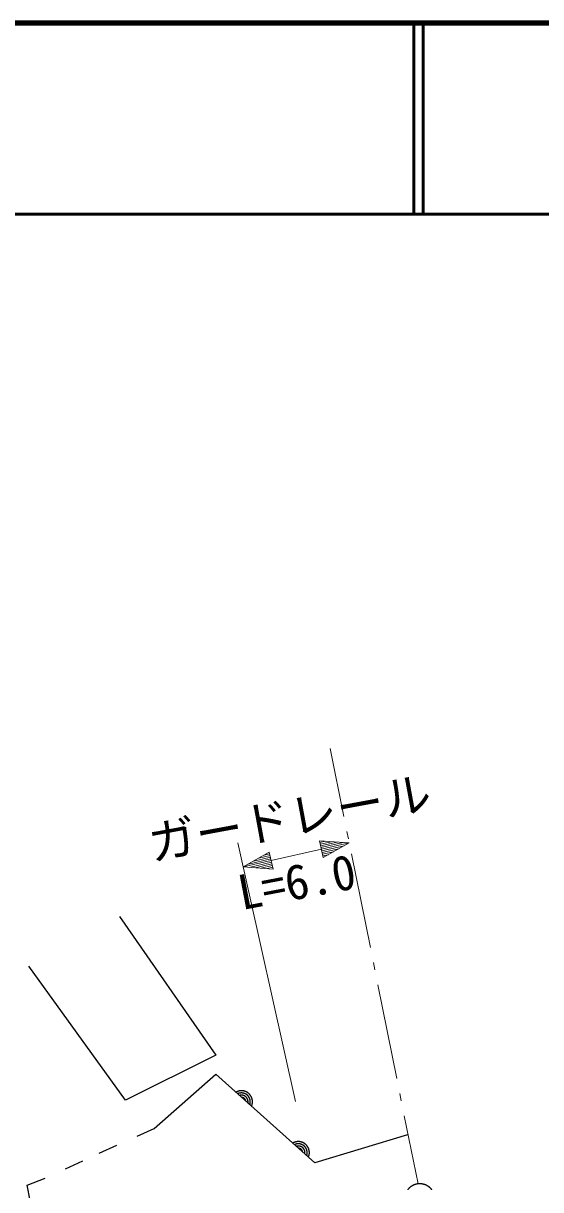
# Model space of a CAD drawing. Units: millimetres, scale not verified. Extents: x 40000 to 680000, y 20000 to 380000.
# Drawn here: x 488278 to 515406, y 318884 to 380000 of the extents above; entities that cross this region are included whole.
import ezdxf
from ezdxf.enums import TextEntityAlignment as Align

# ---------------------------------------------------------------- set-up
doc = ezdxf.new("R2010")
doc.units = ezdxf.units.MM
doc.header["$LTSCALE"] = 1000
for name, color, linetype, lineweight in [('M-BGD', 7, 'Continuous', 25), ('M-BGD-HTXT', 7, 'Continuous', 13), ('M-BMK-SRVR', 3, 'Continuous', 25), ('M-STR-HTXT', 7, 'Continuous', 13), ('M-TTL', 2, 'Continuous', 140), ('M-TTL-LINE', 7, 'Continuous', 50)]:
    doc.layers.add(name, color=color, linetype=linetype, lineweight=lineweight)
doc.styles.add('ＭＳ ゴシック', font='')
doc.styles.get('ＭＳ ゴシック').set_extended_font_data('MS Gothic')

msp = doc.modelspace()

# ---------------------------------------------------------------- linework, layer by layer
at = {"layer": 'M-BGD'}
for p, q in [((493314, 333197), (498374, 325939)), ((493633, 323568), (488561, 330601)), ((498374, 325939), (493633, 323568)), ((495131, 322091), (498365, 324936)), ((503564, 320292), (498365, 324936)), ((494248, 321681), (495131, 322091)), ((508421, 321761), (503564, 320292)), ((492260, 320794), (493189, 321221)), ((490489, 319980), (491394, 320396)), ((488481, 319126), (489425, 319486)), ((489053, 316228), (488481, 319126))]:
    msp.add_line(p, q, dxfattribs=at)
for points in [[(500245, 323256), (500249, 323266), (500253, 323275), (500257, 323284), (500260, 323294), (500264, 323304), (500267, 323313), (500270, 323323), (500273, 323333), (500276, 323343), (500278, 323352), (500280, 323362), (500283, 323372), (500284, 323382), (500286, 323392), (500288, 323402), (500289, 323412), (500291, 323422), (500292, 323432), (500293, 323443), (500293, 323453), (500294, 323463), (500294, 323473), (500295, 323483), (500295, 323493), (500294, 323504), (500294, 323514), (500294, 323524), (500293, 323534), (500292, 323544), (500291, 323554), (500290, 323564), (500288, 323574), (500287, 323584), (500285, 323595), (500283, 323604), (500281, 323614), (500279, 323624), (500276, 323634), (500274, 323644), (500271, 323654), (500268, 323664), (500265, 323673), (500261, 323683), (500258, 323692), (500254, 323702), (500250, 323711), (500246, 323721), (500242, 323730), (500238, 323739), (500234, 323748), (500229, 323757), (500224, 323766), (500219, 323775), (500214, 323784), (500209, 323793), (500203, 323801), (500198, 323810), (500192, 323818), (500186, 323827), (500180, 323835), (500174, 323843), (500168, 323851), (500162, 323859), (500155, 323867), (500148, 323874), (500141, 323882), (500134, 323889), (500127, 323896), (500120, 323904), (500113, 323911), (500105, 323918), (500098, 323924), (500090, 323931), (500082, 323937), (500074, 323944), (500066, 323950), (500058, 323956), (500050, 323962), (500042, 323968), (500033, 323974), (500025, 323979), (500016, 323984), (500007, 323990), (499998, 323995), (499989, 323999), (499980, 324004), (499971, 324009), (499962, 324013), (499953, 324017), (499944, 324021), (499934, 324025), (499925, 324029), (499915, 324033), (499906, 324036), (499896, 324039), (499886, 324042), (499877, 324045), (499867, 324048), (499857, 324051), (499847, 324053), (499837, 324055), (499827, 324057), (499817, 324059), (499807, 324061), (499797, 324062), (499787, 324064), (499777, 324065), (499767, 324066), (499757, 324067), (499746, 324067), (499736, 324068), (499726, 324068), (499716, 324068), (499706, 324068), (499696, 324068), (499685, 324067), (499675, 324066), (499665, 324066), (499655, 324065), (499645, 324063), (499635, 324062), (499625, 324061), (499615, 324059), (499605, 324057), (499595, 324055), (499585, 324053), (499575, 324050), (499565, 324048), (499555, 324045), (499546, 324042), (499536, 324039), (499526, 324036), (499517, 324032), (499507, 324029), (499498, 324025), (499488, 324021), (499479, 324017), (499470, 324013), (499461, 324008), (499452, 324004), (499443, 323999), (499434, 323994), (499425, 323989)], [(500153, 323338), (500156, 323346), (500159, 323354), (500161, 323362), (500163, 323370), (500165, 323377), (500167, 323385), (500169, 323393), (500170, 323401), (500172, 323409), (500173, 323417), (500174, 323426), (500176, 323434), (500176, 323442), (500177, 323450), (500178, 323458), (500178, 323466), (500179, 323474), (500179, 323483), (500179, 323491), (500179, 323499), (500179, 323507), (500178, 323515), (500178, 323523), (500177, 323532), (500176, 323540), (500175, 323548), (500174, 323556), (500173, 323564), (500172, 323572), (500170, 323580), (500168, 323588), (500167, 323596), (500165, 323604), (500163, 323612), (500160, 323620), (500158, 323628), (500155, 323635), (500153, 323643), (500150, 323651), (500147, 323658), (500144, 323666), (500141, 323674), (500138, 323681), (500134, 323688), (500131, 323696), (500127, 323703), (500123, 323710), (500119, 323717), (500115, 323725), (500111, 323732), (500106, 323738), (500102, 323745), (500097, 323752), (500093, 323759), (500088, 323765), (500083, 323772), (500078, 323778), (500073, 323785), (500067, 323791), (500062, 323797), (500057, 323803), (500051, 323809), (500045, 323815), (500040, 323821), (500034, 323826), (500028, 323832), (500022, 323837), (500015, 323843), (500009, 323848), (500003, 323853), (499996, 323858), (499990, 323863), (499983, 323868), (499976, 323872), (499969, 323877), (499963, 323881), (499956, 323886), (499949, 323890), (499941, 323894), (499934, 323898), (499927, 323902), (499920, 323905), (499912, 323909), (499905, 323912), (499897, 323915), (499890, 323919), (499882, 323922), (499875, 323924), (499867, 323927), (499859, 323930), (499851, 323932), (499844, 323934), (499836, 323937), (499828, 323939), (499820, 323941), (499812, 323942), (499804, 323944), (499796, 323945), (499788, 323947), (499780, 323948), (499771, 323949), (499763, 323950), (499755, 323951), (499747, 323951), (499739, 323952), (499731, 323952), (499723, 323952), (499714, 323952), (499706, 323952), (499698, 323952), (499690, 323952), (499682, 323951), (499674, 323950), (499665, 323949), (499657, 323948), (499649, 323947), (499641, 323946), (499633, 323945), (499625, 323943), (499617, 323941), (499609, 323940), (499601, 323938), (499593, 323936), (499585, 323933), (499578, 323931), (499570, 323928), (499562, 323926), (499554, 323923), (499547, 323920), (499539, 323917), (499532, 323914), (499524, 323910), (499517, 323907)], [(500057, 323424), (500058, 323430), (500059, 323436), (500060, 323442), (500061, 323449), (500062, 323455), (500062, 323461), (500063, 323467), (500063, 323473), (500063, 323479), (500063, 323485), (500063, 323491), (500063, 323497), (500063, 323503), (500063, 323510), (500062, 323516), (500062, 323522), (500061, 323528), (500061, 323534), (500060, 323540), (500059, 323546), (500058, 323552), (500057, 323558), (500055, 323564), (500054, 323570), (500052, 323576), (500051, 323582), (500049, 323588), (500047, 323594), (500046, 323599), (500044, 323605), (500041, 323611), (500039, 323617), (500037, 323622), (500035, 323628), (500032, 323634), (500030, 323639), (500027, 323645), (500024, 323650), (500021, 323655), (500018, 323661), (500015, 323666), (500012, 323671), (500009, 323677), (500005, 323682), (500002, 323687), (499999, 323692), (499995, 323697), (499991, 323702), (499987, 323706), (499984, 323711), (499980, 323716), (499976, 323720), (499972, 323725), (499967, 323729), (499963, 323734), (499959, 323738), (499954, 323742), (499950, 323746), (499945, 323751), (499941, 323755), (499936, 323758), (499931, 323762), (499926, 323766), (499921, 323770), (499916, 323773), (499911, 323777), (499906, 323780), (499901, 323783), (499896, 323787), (499891, 323790), (499885, 323793), (499880, 323796), (499875, 323799), (499869, 323801), (499864, 323804), (499858, 323806), (499852, 323809), (499847, 323811), (499841, 323813), (499835, 323816), (499830, 323818), (499824, 323820), (499818, 323821), (499812, 323823), (499806, 323825), (499800, 323826), (499794, 323828), (499788, 323829), (499782, 323830), (499776, 323831), (499770, 323832), (499764, 323833), (499758, 323834), (499752, 323835), (499746, 323835), (499740, 323836), (499734, 323836), (499728, 323836), (499722, 323837), (499716, 323837), (499709, 323837), (499703, 323836), (499697, 323836), (499691, 323836), (499685, 323835), (499679, 323835), (499673, 323834), (499667, 323833), (499661, 323832), (499655, 323831), (499649, 323830), (499643, 323829), (499637, 323827), (499631, 323826), (499625, 323824), (499619, 323823), (499613, 323821)], [(499945, 323524), (499944, 323528), (499944, 323532), (499943, 323536), (499942, 323541), (499941, 323544), (499940, 323548), (499939, 323552), (499938, 323556), (499937, 323560), (499935, 323564), (499934, 323568), (499933, 323572), (499931, 323576), (499930, 323580), (499928, 323583), (499926, 323587), (499925, 323591), (499923, 323594), (499921, 323598), (499919, 323602), (499917, 323605), (499915, 323609), (499913, 323612), (499910, 323616), (499908, 323619), (499906, 323622), (499903, 323626), (499901, 323629), (499899, 323632), (499896, 323636), (499893, 323639), (499891, 323642), (499888, 323645), (499885, 323648), (499882, 323651), (499879, 323654), (499877, 323657), (499874, 323659), (499871, 323662), (499867, 323665), (499864, 323668), (499861, 323670), (499858, 323673), (499855, 323675), (499851, 323678), (499848, 323680), (499845, 323682), (499841, 323685), (499838, 323687), (499834, 323689), (499831, 323691), (499827, 323693), (499823, 323695), (499820, 323697), (499816, 323698), (499812, 323700), (499809, 323702), (499805, 323703), (499801, 323705), (499797, 323706), (499793, 323708), (499789, 323709), (499786, 323710), (499782, 323712), (499778, 323713), (499774, 323714), (499770, 323715), (499766, 323716), (499762, 323717), (499758, 323717), (499754, 323718), (499750, 323719), (499746, 323719), (499742, 323720), (499737, 323720), (499733, 323720), (499729, 323721), (499725, 323721)], [(503229, 320592), (503233, 320601), (503236, 320610), (503240, 320620), (503244, 320629), (503247, 320639), (503250, 320649), (503253, 320658), (503256, 320668), (503259, 320678), (503261, 320688), (503264, 320698), (503266, 320708), (503268, 320717), (503269, 320727), (503271, 320738), (503273, 320748), (503274, 320758), (503275, 320768), (503276, 320778), (503277, 320788), (503277, 320798), (503278, 320808), (503278, 320819), (503278, 320829), (503278, 320839), (503277, 320849), (503277, 320859), (503276, 320869), (503275, 320879), (503274, 320890), (503273, 320900), (503272, 320910), (503270, 320920), (503268, 320930), (503266, 320940), (503264, 320950), (503262, 320960), (503259, 320970), (503257, 320979), (503254, 320989), (503251, 320999), (503248, 321009), (503245, 321018), (503241, 321028), (503237, 321037), (503234, 321047), (503230, 321056), (503226, 321065), (503221, 321074), (503217, 321084), (503212, 321093), (503207, 321102), (503202, 321111), (503197, 321119), (503192, 321128), (503187, 321137), (503181, 321145), (503175, 321154), (503170, 321162), (503164, 321170), (503157, 321178), (503151, 321186), (503145, 321194), (503138, 321202), (503131, 321210), (503125, 321217), (503118, 321224), (503111, 321232), (503103, 321239), (503096, 321246), (503089, 321253), (503081, 321260), (503073, 321266), (503065, 321273), (503058, 321279), (503049, 321285), (503041, 321291), (503033, 321297), (503025, 321303), (503016, 321309), (503008, 321314), (502999, 321320), (502990, 321325), (502981, 321330), (502973, 321335), (502964, 321339), (502954, 321344), (502945, 321348), (502936, 321353), (502927, 321357), (502917, 321361), (502908, 321364), (502898, 321368), (502889, 321371), (502879, 321375), (502869, 321378), (502860, 321381), (502850, 321383), (502840, 321386), (502830, 321388), (502820, 321390), (502810, 321393), (502800, 321394), (502790, 321396), (502780, 321398), (502770, 321399), (502760, 321400), (502750, 321401), (502740, 321402), (502730, 321402), (502719, 321403), (502709, 321403), (502699, 321403), (502689, 321403), (502679, 321403), (502669, 321402), (502659, 321402), (502648, 321401), (502638, 321400), (502628, 321399), (502618, 321397), (502608, 321396), (502598, 321394), (502588, 321392), (502578, 321390), (502568, 321388), (502558, 321386), (502548, 321383), (502539, 321380), (502529, 321377), (502519, 321374), (502510, 321371), (502500, 321368), (502490, 321364), (502481, 321360), (502472, 321356), (502462, 321352), (502453, 321348), (502444, 321344), (502435, 321339), (502426, 321334), (502417, 321329), (502408, 321324)], [(503137, 320674), (503139, 320681), (503142, 320689), (503144, 320697), (503146, 320705), (503148, 320713), (503150, 320721), (503152, 320729), (503154, 320737), (503155, 320745), (503156, 320753), (503158, 320761), (503159, 320769), (503160, 320777), (503160, 320785), (503161, 320793), (503162, 320802), (503162, 320810), (503162, 320818), (503162, 320826), (503162, 320834), (503162, 320842), (503161, 320851), (503161, 320859), (503160, 320867), (503159, 320875), (503159, 320883), (503157, 320891), (503156, 320899), (503155, 320907), (503153, 320915), (503152, 320923), (503150, 320931), (503148, 320939), (503146, 320947), (503144, 320955), (503141, 320963), (503139, 320971), (503136, 320978), (503133, 320986), (503130, 320994), (503127, 321001), (503124, 321009), (503121, 321016), (503117, 321024), (503114, 321031), (503110, 321038), (503106, 321046), (503102, 321053), (503098, 321060), (503094, 321067), (503090, 321074), (503085, 321081), (503081, 321087), (503076, 321094), (503071, 321101), (503066, 321107), (503061, 321114), (503056, 321120), (503051, 321126), (503045, 321132), (503040, 321138), (503034, 321144), (503029, 321150), (503023, 321156), (503017, 321162), (503011, 321167), (503005, 321173), (502999, 321178), (502992, 321183), (502986, 321188), (502979, 321193), (502973, 321198), (502966, 321203), (502959, 321208), (502953, 321212), (502946, 321217), (502939, 321221), (502932, 321225), (502925, 321229), (502918, 321233), (502910, 321237), (502903, 321241), (502896, 321244), (502888, 321247), (502881, 321251), (502873, 321254), (502865, 321257), (502858, 321260), (502850, 321262), (502842, 321265), (502835, 321267), (502827, 321270), (502819, 321272), (502811, 321274), (502803, 321276), (502795, 321278), (502787, 321279), (502779, 321281), (502771, 321282), (502763, 321283), (502755, 321284), (502747, 321285), (502738, 321286), (502730, 321287), (502722, 321287), (502714, 321287), (502706, 321288), (502698, 321288), (502689, 321287), (502681, 321287), (502673, 321287), (502665, 321286), (502657, 321286), (502649, 321285), (502641, 321284), (502632, 321283), (502624, 321281), (502616, 321280), (502608, 321278), (502600, 321277), (502592, 321275), (502584, 321273), (502576, 321271), (502569, 321269), (502561, 321266), (502553, 321264), (502545, 321261), (502538, 321258), (502530, 321255), (502522, 321252), (502515, 321249), (502507, 321246), (502500, 321242)], [(503040, 320760), (503041, 320766), (503042, 320772), (503043, 320778), (503044, 320784), (503045, 320790), (503045, 320796), (503046, 320802), (503046, 320808), (503046, 320814), (503047, 320820), (503047, 320827), (503046, 320833), (503046, 320839), (503046, 320845), (503046, 320851), (503045, 320857), (503044, 320863), (503044, 320869), (503043, 320875), (503042, 320881), (503041, 320887), (503040, 320893), (503038, 320899), (503037, 320905), (503036, 320911), (503034, 320917), (503032, 320923), (503031, 320929), (503029, 320935), (503027, 320941), (503025, 320946), (503022, 320952), (503020, 320958), (503018, 320963), (503015, 320969), (503013, 320974), (503010, 320980), (503007, 320985), (503004, 320991), (503001, 320996), (502998, 321001), (502995, 321007), (502992, 321012), (502989, 321017), (502985, 321022), (502982, 321027), (502978, 321032), (502974, 321037), (502971, 321042), (502967, 321046), (502963, 321051), (502959, 321056), (502955, 321060), (502951, 321065), (502946, 321069), (502942, 321073), (502937, 321078), (502933, 321082), (502928, 321086), (502924, 321090), (502919, 321094), (502914, 321098), (502910, 321101), (502905, 321105), (502900, 321109), (502895, 321112), (502890, 321115), (502884, 321119), (502879, 321122), (502874, 321125), (502869, 321128), (502863, 321131), (502858, 321134), (502852, 321137), (502847, 321139), (502841, 321142), (502836, 321144), (502830, 321147), (502824, 321149), (502819, 321151), (502813, 321153), (502807, 321155), (502801, 321157), (502795, 321159), (502789, 321160), (502784, 321162), (502778, 321163), (502772, 321164), (502766, 321166), (502760, 321167), (502754, 321168), (502748, 321169), (502741, 321169), (502735, 321170), (502729, 321171), (502723, 321171), (502717, 321172), (502711, 321172), (502705, 321172), (502699, 321172), (502693, 321172), (502686, 321172), (502680, 321171), (502674, 321171), (502668, 321171), (502662, 321170), (502656, 321169), (502650, 321168), (502644, 321167), (502638, 321166), (502632, 321165), (502626, 321164), (502620, 321163), (502614, 321161), (502608, 321160), (502602, 321158), (502596, 321156)], [(502928, 320860), (502928, 320864), (502927, 320868), (502926, 320872), (502925, 320876), (502924, 320880), (502923, 320884), (502922, 320888), (502921, 320892), (502920, 320896), (502919, 320899), (502917, 320903), (502916, 320907), (502914, 320911), (502913, 320915), (502911, 320919), (502909, 320922), (502908, 320926), (502906, 320930), (502904, 320933), (502902, 320937), (502900, 320941), (502898, 320944), (502896, 320948), (502894, 320951), (502891, 320954), (502889, 320958), (502887, 320961), (502884, 320964), (502882, 320968), (502879, 320971), (502877, 320974), (502874, 320977), (502871, 320980), (502868, 320983), (502866, 320986), (502863, 320989), (502860, 320992), (502857, 320995), (502854, 320998), (502851, 321000), (502848, 321003), (502844, 321006), (502841, 321008), (502838, 321011), (502835, 321013), (502831, 321015), (502828, 321018), (502824, 321020), (502821, 321022), (502817, 321024), (502814, 321026), (502810, 321028), (502807, 321030), (502803, 321032), (502799, 321034), (502796, 321036), (502792, 321037), (502788, 321039), (502784, 321040), (502780, 321042), (502777, 321043), (502773, 321045), (502769, 321046), (502765, 321047), (502761, 321048), (502757, 321049), (502753, 321050), (502749, 321051), (502745, 321052), (502741, 321053), (502737, 321053), (502733, 321054), (502729, 321054), (502725, 321055), (502721, 321055), (502717, 321056), (502712, 321056), (502708, 321056)]]:
    msp.add_lwpolyline(points, dxfattribs=at)
at = {"layer": 'M-BGD-HTXT'}
for p, q in [((504370, 342001), (505090, 338436)), ((505248, 337652), (505327, 337260)), ((505485, 336476), (506475, 331574)), ((506633, 330790), (506712, 330398)), ((506870, 329614), (507860, 324713)), ((508018, 323929), (508097, 323537)), ((508256, 322752), (508975, 319188))]:
    msp.add_line(p, q, dxfattribs=at)
at = {"layer": 'M-BMK-SRVR'}
msp.add_lwpolyline([(509704, 318875), (509695, 318887), (509686, 318898), (509678, 318908), (509668, 318919), (509659, 318929), (509650, 318940), (509640, 318950), (509630, 318960), (509620, 318970), (509610, 318979), (509600, 318989), (509589, 318998), (509578, 319007), (509568, 319016), (509557, 319025), (509546, 319033), (509534, 319041), (509523, 319049), (509511, 319057), (509500, 319065), (509488, 319073), (509476, 319080), (509464, 319087), (509452, 319094), (509439, 319100), (509427, 319107), (509414, 319113), (509402, 319119), (509389, 319125), (509376, 319130), (509363, 319136), (509350, 319141), (509337, 319146), (509324, 319150), (509310, 319155), (509297, 319159), (509283, 319163), (509270, 319166), (509256, 319170), (509243, 319173), (509229, 319176), (509215, 319179), (509202, 319181), (509188, 319184), (509174, 319186), (509160, 319187), (509146, 319189), (509132, 319190), (509118, 319191), (509104, 319192), (509090, 319193), (509076, 319193), (509062, 319193), (509048, 319193), (509034, 319192), (509020, 319192), (509006, 319191), (508992, 319190), (508978, 319188), (508964, 319186), (508951, 319185), (508937, 319182), (508923, 319180), (508909, 319177), (508896, 319175), (508882, 319171), (508868, 319168), (508855, 319165), (508841, 319161), (508828, 319157), (508815, 319152), (508801, 319148), (508788, 319143), (508775, 319138), (508762, 319133), (508749, 319128), (508736, 319122), (508724, 319116), (508711, 319110), (508698, 319104), (508686, 319097), (508674, 319090), (508662, 319083), (508650, 319076), (508638, 319069), (508626, 319061), (508614, 319053), (508603, 319045), (508592, 319037), (508580, 319029), (508569, 319020), (508558, 319011), (508548, 319002), (508537, 318993), (508527, 318984), (508516, 318974), (508506, 318965), (508496, 318955), (508487, 318945), (508477, 318935), (508468, 318924), (508458, 318914), (508449, 318903), (508441, 318892), (508432, 318881)], dxfattribs=at)
at = {"layer": 'M-STR-HTXT'}
for p, q in [((499531, 337053), (502553, 323509)), ((505368, 337055), (503806, 337162)), ((503806, 337162), (504005, 336284)), ((504118, 337140), (503826, 337074)), ((503846, 336986), (504431, 337119)), ((504743, 337098), (503866, 336899)), ((503886, 336811), (505056, 337076)), ((505368, 337055), (503906, 336723)), ((503925, 336635), (505096, 336901)), ((504823, 336747), (503945, 336548)), ((505368, 337055), (504005, 336284)), ((499812, 335794), (501175, 336565)), ((501255, 336214), (500085, 335948)), ((500358, 336103), (501235, 336302)), ((501215, 336390), (500630, 336257)), ((500903, 336411), (501195, 336477)), ((501375, 335687), (501175, 336565)), ((501275, 336126), (503906, 336723)), ((503965, 336460), (504550, 336592)), ((504278, 336438), (503985, 336372)), ((499812, 335794), (501275, 336126)), ((499812, 335794), (501375, 335687)), ((501295, 336038), (500125, 335773)), ((500437, 335752), (501315, 335951)), ((501335, 335863), (500750, 335730)), ((501062, 335709), (501355, 335775))]:
    msp.add_line(p, q, dxfattribs=at)
at = {"layer": 'M-TTL'}
msp.add_line((680000, 380000), (40000, 380000), dxfattribs=at)
at = {"layer": 'M-TTL-LINE'}
for p, q in [((508747, 380000), (508747, 370000)), ((509247, 380000), (509247, 370000)), ((40000, 370000), (680000, 370000))]:
    msp.add_line(p, q, dxfattribs=at)

# ---------------------------------------------------------------- texts
at = {"layer": 'M-STR-HTXT', "style": 'ＭＳ ゴシック'}
for s, rotation, p in [('ガードレール', 10.491, (502502, 336932)), ('L=6.0', 10.823, (502890, 333574))]:
    msp.add_text(s, height=1833, rotation=rotation, dxfattribs=at).set_placement(p, align=Align.BOTTOM_CENTER)

doc.saveas('drawing.dxf')
